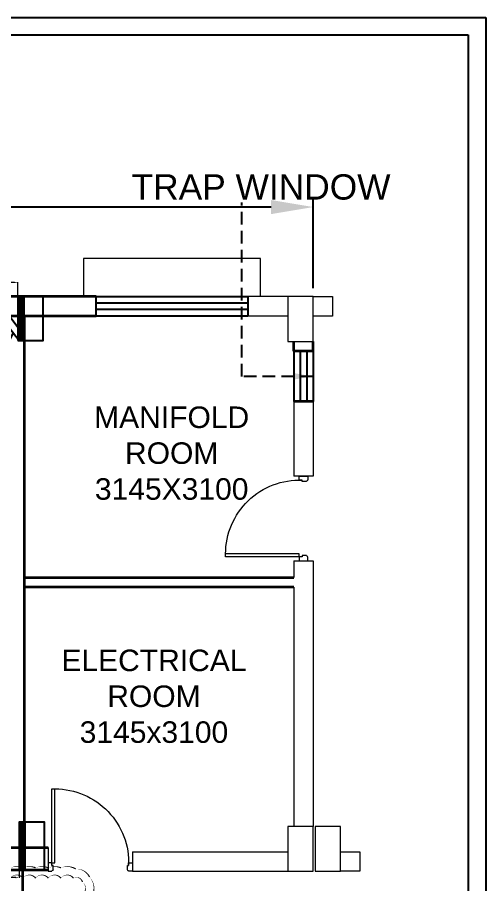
# Model space of a CAD drawing. Header units: millimetres. Extents: x 1327414 to 2139344, y -346496 to -91575.
# Drawn here: x 2118823 to 2124380, y -248326 to -238045 of the extents above; entities that cross this region are included whole.
import ezdxf
from ezdxf.enums import TextEntityAlignment as Align

# ---------------------------------------------------------------- set-up
doc = ezdxf.new("R2010")
doc.units = ezdxf.units.MM
doc.header["$LTSCALE"] = 600
doc.header["$MEASUREMENT"] = 0
doc.header["$PDMODE"] = 35
doc.linetypes.add('HIDDEN', pattern=[0.375, 0.25, -0.125])
for name, color, linetype in [('col', 5, 'Continuous'), ('Dimensions', 7, 'Continuous'), ('Lines', 7, 'Continuous'), ('LV.CC CEMARA', 66, 'Continuous'), ('TEXT', 6, 'Continuous'), ('wall', 1, 'Continuous'), ('Window', 4, 'Continuous')]:
    doc.layers.add(name, color=color, linetype=linetype)
for name, color, linetype, lineweight in [('D.F', 251, 'Continuous', 5), ('DIM', 7, 'Continuous', 0), ('DOOR', 144, 'Continuous', 13), ('P-Wall', 8, 'Continuous', 35)]:
    doc.layers.add(name, color=color, linetype=linetype, lineweight=lineweight)
doc.styles.add('ARIAL', font='arial.ttf')
doc.styles.add('ROMANS', font='romans.shx')
doc.styles.add('ROMANT', font='romant.shx')
doc.dimstyles.new('AEPL1', dxfattribs={"dimtxt": 100, "dimasz": 40, "dimexe": 1.25, "dimexo": 5, "dimtad": 0, "dimdec": 0, "dimtxsty": 'ROMANS', "dimcen": 2.5, "dimclrd": 250, "dimclre": 250, "dimclrt": 7, "dimadec": 0, "dimazin": 0, "dimtfac": 1, "dimtdec": 0, "dimtmove": 0, "dimatfit": 3, "dimfxl": 0, "dimlwd": 0, "dimlwe": 0, "dimarcsym": 0})
doc.dimstyles.get("Standard").update_dxf_attribs({"dimscale": 1.5, "dimtxt": 150, "dimasz": 150, "dimexe": 100, "dimexo": 100, "dimgap": 0.25, "dimtad": 0, "dimdec": 0, "dimzin": 0, "dimdsep": 46, "dimtxsty": 'ARIAL', "dimcen": 0.09, "dimdle": 100, "dimclrd": 7, "dimclre": 7, "dimclrt": 7, "dimadec": 0, "dimazin": 0, "dimtfac": 1, "dimtdec": 0, "dimtofl": 0, "dimtmove": 0, "dimatfit": 3, "dimfxl": 0, "dimtolj": 1, "dimtzin": 0, "dimarcsym": 0})

# ---------------------------------------------------------------- blocks, each defined once
blk = doc.blocks.new('W1800')
at = {"layer": 'wall', "color": 7}
for p, q in [((0, -58), (0, 173)), ((1800, 173), (1800, -58))]:
    blk.add_line(p, q, dxfattribs=at)
at = {"layer": 'Window'}
for p, q in [((0, 173), (1800, 173)), ((0, 98), (1800, 98)), ((1800, 18), (0, 18)), ((1800, -58), (0, -58))]:
    blk.add_line(p, q, dxfattribs=at)
blk = doc.blocks.new('A$C19B8274B')
at = {"layer": 'DOOR'}
blk.add_line((-45, 925), (-80, 925), dxfattribs=at)
at = {"layer": 'DOOR', "color": 8}
for p, q in [((-80, 50), (-80, 925)), ((-45, 50), (-45, 925)), ((-45, 50), (-80, 50)), ((-955, -50), (-955, -47.5)), ((-940, -35), (-942.5, -35)), ((-60, -35), (-57.5, -35)), ((-45, -50), (-45, -47.5))]:
    blk.add_line(p, q, dxfattribs=at)
for points in [[(-940, 15), (-955, 15), (-955, 50), (-1000, 50), (-1000, -50), (-955, -50)], [(-940, -35), (-940, 15)], [(-60, 15), (-45, 15), (-45, 50), (0, 50), (0, -50), (-45, -50)], [(-60, -35), (-60, 15)]]:
    blk.add_lwpolyline(points, dxfattribs=at)
for centre, radius, start, end in [((-80, 50), 875, 90, 182.29244), ((-955, -35), 12.5, 270, 0), ((-45, -35), 12.5, 180, 270)]:
    blk.add_arc(centre, radius, start, end, dxfattribs=at)
blk = doc.blocks.new('*D153')
at = {"layer": 'D.F', "color": 5, "lineweight": -2, "transparency": 16777216}
for p, q in [((2089059, -241256), (2089059, -240194)), ((2122334, -241256), (2122334, -240194)), ((2089559, -240294), (2102018, -240294)), ((2121834, -240294), (2109376, -240294))]:
    blk.add_line(p, q, dxfattribs=at)
at = {"layer": 'D.F', "color": 5, "transparency": 16777216}
for points in [[(2089559, -240211), (2089559, -240378), (2089059, -240294)], [(2121834, -240378), (2121834, -240211), (2122334, -240294)]]:
    blk.add_solid(points, dxfattribs=at)
at = {"layer": 'Defpoints', "color": 0, "transparency": 16777216}
for p in [(2089059, -240294), (2089059, -241356), (2122334, -241356)]:
    blk.add_point(p, dxfattribs=at)
at = {"layer": 'D.F', "color": 7, "transparency": 16777216, "insert": (2105697, -240294), "char_height": 750, "attachment_point": 5, "style": 'ROMANT'}
blk.add_mtext('\\A1;{\\H0.6667x;INFERTILITY CENTER}', dxfattribs=at)
blk = doc.blocks.new('*D157')
at = {"layer": 'Defpoints', "color": 0, "transparency": 16777216}
for p in [(2118829, -241187), (2115489, -241896), (2118829, -241876)]:
    blk.add_point(p, dxfattribs=at)
at = {"layer": 'DIM', "color": 250, "lineweight": 0, "transparency": 16777216}
for p, q in [((2115489, -241891), (2115489, -241186)), ((2115529, -241187), (2116982, -241187)), ((2118789, -241187), (2117336, -241187)), ((2118829, -241871), (2118829, -241186))]:
    blk.add_line(p, q, dxfattribs=at)
at = {"layer": 'DIM', "color": 250, "transparency": 16777216}
for points in [[(2115529, -241180), (2115529, -241194), (2115489, -241187)], [(2118789, -241194), (2118789, -241180), (2118829, -241187)]]:
    blk.add_solid(points, dxfattribs=at)
at = {"layer": 'DIM', "color": 7, "transparency": 16777216, "insert": (2117159, -241187), "char_height": 100, "attachment_point": 5, "style": 'ROMANS'}
blk.add_mtext('3340', dxfattribs=at)
blk = doc.blocks.new('*D172')
at = {"layer": 'Defpoints', "color": 0, "transparency": 16777216}
for p in [(2115509, -248151), (2118844, -248151), (2118844, -248243)]:
    blk.add_point(p, dxfattribs=at)
at = {"layer": 'Dimensions', "color": 250, "lineweight": 0, "transparency": 16777216}
for p, q in [((2115509, -248156), (2115509, -248245)), ((2118844, -248156), (2118844, -248245)), ((2115549, -248243), (2117000, -248243)), ((2118804, -248243), (2117353, -248243))]:
    blk.add_line(p, q, dxfattribs=at)
at = {"layer": 'Dimensions', "color": 250, "transparency": 16777216}
for points in [[(2115549, -248237), (2115549, -248250), (2115509, -248243)], [(2118804, -248250), (2118804, -248237), (2118844, -248243)]]:
    blk.add_solid(points, dxfattribs=at)
at = {"layer": 'Dimensions', "color": 7, "transparency": 16777216, "insert": (2117177, -248243), "char_height": 100, "attachment_point": 5, "style": 'ROMANS'}
blk.add_mtext('3335', dxfattribs=at)
blk = doc.blocks.new('CC CEMARA')
at = {"layer": 'LV.CC CEMARA', "linetype": 'ByBlock'}
for p, q in [((94.5, -242.4), (18.6, -67.1)), ((18.6, -67.1), (104.2, -230.6)), ((46.7, -104.5), (105.3, -34.9)), ((239.6, -66.6), (64.7, -12.2)), ((232.1, -75.7), (64.7, -12.2)), ((81.3, -159.1), (162.8, -62.4)), ((94.5, -242.4), (239.6, -66.6))]:
    blk.add_line(p, q, dxfattribs=at)
blk.add_lwpolyline([(110.8, 42.8), (66.4, 79.7), (-66.4, -79.7), (-22, -116.7)], close=True, dxfattribs=at)
blk.add_circle((133.5, -123.5), 32.9, dxfattribs=at)
blk.add_arc((131.6, -123.6), 66.7, 275.37023, 5.54124, dxfattribs=at)

msp = doc.modelspace()

# ---------------------------------------------------------------- hatches: boundary and pattern name
at = {"layer": 'DIM'}
h = msp.add_hatch(dxfattribs=at)
h.set_pattern_fill('ANSI38', color=256, scale=100)
h.set_pattern_definition([(45, (627001.993, -51292.912), (-8.83883476, 8.83883476), []), (135, (627001.993, -51292.912), (-26.51650429, 8.83883476), [31.25, -18.75])])
h.paths.add_polyline_path([(2118829.1, -241355.8), (2118829.1, -241875.8), (2118904.1, -241875.8), (2118904.1, -241585.8), (2118904.1, -241355.8)])
h = msp.add_hatch(dxfattribs=at)
h.set_pattern_fill('ANSI38', color=256, scale=100)
h.set_pattern_definition([(45, (627011.993, -51242.912), (-8.83883476, 8.83883476), []), (135, (627011.993, -51242.912), (-26.51650429, 8.83883476), [31.25, -18.75])])
h.paths.add_polyline_path([(2118844.1, -248115.8), (2118844.1, -248150.8), (2118910.3, -248150.8), (2118914.1, -247885.8), (2118914.1, -247585.8), (2118857, -247585.8), (2118844.1, -247585.8), (2118844.1, -247885.8)])

# ---------------------------------------------------------------- linework, layer by layer
for points in [[(2124380.5, -238045.4), (2124380.5, -266855.7), (2083807.4, -266855.7), (2083807.4, -238045.4)], [(2124171.8, -238254.1), (2124171.8, -266647.1), (2084016, -266647.1), (2084016, -238254.1)]]:
    msp.add_lwpolyline(points, close=True)
at = {"layer": 'col'}
for points in [[(2118829.1, -241875.8), (2118904.1, -241875.8), (2118904.1, -241355.8), (2118829.1, -241355.8)], [(2118829.1, -241875.8), (2119129.1, -241875.8), (2119129.1, -241355.8), (2118829.1, -241355.8)], [(2118844.1, -248150.8), (2119144.1, -248150.8), (2119144.1, -247583.8), (2118844.1, -247583.8)], [(2118844.1, -248150.8), (2118914.1, -248150.8), (2118914.1, -247585.8), (2118844.1, -247585.8)]]:
    msp.add_lwpolyline(points, close=True, dxfattribs=at)
at = {"layer": 'D.F'}
for p, q in [((2119759.4, -241355.8), (2119759.4, -241585.8)), ((2122034.1, -241355.8), (2121559.4, -241355.8)), ((2121559.4, -241355.8), (2121559.4, -241585.8)), ((2122334.1, -241355.8), (2122564.1, -241355.8)), ((2122564.1, -241355.8), (2122564.1, -241585.8)), ((2122034.1, -241585.8), (2121559.4, -241585.8)), ((2122564.1, -241585.8), (2122334.1, -241585.8)), ((2122104.1, -242600.8), (2122104.1, -243485.8)), ((2122334.1, -242600.8), (2122334.1, -243485.8)), ((2122334.1, -243485.8), (2122104.1, -243485.8)), ((2122104.1, -244485.8), (2122104.1, -244685.8)), ((2122104.1, -244485.8), (2122334.1, -244485.8)), ((2122334.1, -244485.8), (2122334.1, -247635.8)), ((2122104.1, -244800.8), (2122104.1, -247635.8)), ((2119189.1, -247885.8), (2119189.1, -248165.8)), ((2120189.1, -247935.8), (2122034.1, -247935.8)), ((2120189.1, -247935.8), (2120189.1, -248165.8)), ((2122659.1, -247935.8), (2122889.1, -247935.8)), ((2122889.1, -247935.8), (2122889.1, -248165.8)), ((2120189.1, -248165.8), (2122034.1, -248165.8)), ((2122889.1, -248165.8), (2122659.1, -248165.8))]:
    msp.add_line(p, q, dxfattribs=at)
msp.add_lwpolyline([(2121709.4, -241355.8), (2121709.4, -240905.8), (2119609.4, -240905.8), (2119609.4, -241355.8)], dxfattribs=at)
for points in [[(2122034.1, -241885.8), (2122334.1, -241885.8), (2122334.1, -241355.8), (2122034.1, -241355.8)], [(2122034.1, -248165.8), (2122334.1, -248165.8), (2122334.1, -247635.8), (2122034.1, -247635.8)], [(2122359.1, -248165.8), (2122659.1, -248165.8), (2122659.1, -247635.8), (2122359.1, -247635.8)]]:
    msp.add_lwpolyline(points, close=True, dxfattribs=at)
at = {"layer": 'DIM', "color": 5}
msp.add_lwpolyline([(2117867.5, -248456.2, 0, 15, -0.2280282), (2117876.1, -248288.5, 0, 15, -0.2252575), (2117917.5, -248179.7, 0, 15, -0.3265496), (2118139.9, -248126.7, 0, 15, -0.201399), (2118289.9, -248126.7, 0, 15, -0.201399), (2118439.9, -248126.7, 0, 15, -0.201399), (2118589.9, -248126.7, 0, 15, -0.201399), (2118739.9, -248126.7, 0, 15, -0.201399), (2118889.9, -248126.7, 0, 15, -0.201399), (2119039.9, -248126.7, 0, 15, -0.201399), (2119189.9, -248126.7, 0, 15, -0.201399), (2119339.9, -248126.7, 0, 15, -0.2405219), (2119515.7, -248139.9, 0, 15, -0.3035063), (2119680, -248236.4, 0, 15, -0.296164), (2119717.4, -248444.1, 0, 15, -0.201399)], format="xyseb", dxfattribs=at)
at = {"layer": 'DIM', "color": 1}
msp.add_lwpolyline([(2117989.9, -248456.2, 0, 15, -0.5), (2117989.9, -248306.2, 0, 15, -0.5), (2117989.9, -248249.1, 0, 15, -0.5), (2118139.9, -248249.1, 0, 15, -0.5), (2118289.9, -248249.1, 0, 15, -0.5), (2118439.9, -248249.1, 0, 15, -0.5), (2118589.9, -248249.1, 0, 15, -0.5), (2118739.9, -248249.1, 0, 15, -0.5), (2118889.9, -248249.1, 0, 15, -0.5), (2119039.9, -248249.1, 0, 15, -0.5), (2119189.9, -248249.1, 0, 15, -0.5), (2119339.9, -248249.1, 0, 15, -0.5), (2119489.9, -248249.1, 0, 15, -0.5), (2119595, -248294.1, 0, 15, -0.5), (2119595, -248444.1, 0, 15, -0.5)], format="xyseb", dxfattribs=at)
at = {"layer": 'P-Wall', "color": 8}
for p, q in [((2119759.4, -241355.8), (2108099.1, -241355.8)), ((2119759.4, -241585.8), (2108099.1, -241585.8))]:
    msp.add_line(p, q, dxfattribs=at)
at = {"layer": 'P-Wall', "color": 8, "linetype": 'Continuous'}
for p, q in [((2118904.1, -241585.8), (2118904.1, -247885.8)), ((2122104.1, -242000.8), (2122104.1, -241885.8)), ((2122334.1, -242000.8), (2122334.1, -241885.8)), ((2122104.1, -242000.8), (2122104.1, -241955.8)), ((2122334.1, -242000.8), (2122104.1, -242000.8)), ((2122334.1, -242000.8), (2122334.1, -241955.8)), ((2122334.1, -242600.8), (2122104.1, -242600.8)), ((2114094.1, -247885.8), (2119189.1, -247885.8)), ((2113589.1, -248150.8), (2119189.1, -248150.8))]:
    msp.add_line(p, q, dxfattribs=at)
at = {"layer": 'P-Wall'}
for p, q in [((2118904.1, -244685.8), (2122104.1, -244685.8)), ((2122104.1, -244800.8), (2118904.1, -244800.8)), ((2118889.1, -248561.8), (2118889.1, -248165.8))]:
    msp.add_line(p, q, dxfattribs=at)
at = {"layer": 'Window', "ltscale": 750}
for p, q in [((2122104.1, -242000.8), (2122104.1, -242600.8)), ((2122179.1, -242000.8), (2122179.1, -242600.8)), ((2122259.1, -242000.8), (2122259.1, -242600.8)), ((2122334.1, -242000.8), (2122334.1, -242600.8))]:
    msp.add_line(p, q, dxfattribs=at)

# ---------------------------------------------------------------- block references
at = {"layer": 'D.F'}
msp.add_blockref('W1800', (2119759.4, -241528.3), dxfattribs=at)
at = {"layer": 'D.F', "xscale": -1}
msp.add_blockref('A$C19B8274B', (2119189.1, -248115.8), dxfattribs=at)
at = {"layer": 'DOOR', "linetype": 'Continuous', "xscale": -1, "rotation": 89.99999999999967}
msp.add_blockref('A$C19B8274B', (2122219.1, -244485.8), dxfattribs=at)
at = {"layer": 'LV.CC CEMARA', "xscale": -1.500000000000001, "yscale": 1.5, "zscale": 1.5, "rotation": 357.2623958888427}
msp.add_blockref('CC CEMARA', (2118807.7, -241689.5), dxfattribs=at)

# ---------------------------------------------------------------- texts
at = {"layer": 'TEXT', "color": 8, "style": 'ARIAL'}
msp.add_text('TRAP WINDOW', height=300, dxfattribs=at).set_placement((2121715.2, -240295.5), align=Align.BOTTOM_CENTER)
at = {"layer": 'TEXT', "color": 8, "char_height": 255, "style": 'ARIAL'}
for s, insert, width, attachment_point in [('MANIFOLD ROOM\\P3145X3100', (2120654.5, -243212.5), 2493.817, 5), ('ELECTRICAL ROOM\\P3145x3100', (2120444.2, -245540.1), 2572.786, 2)]:
    msp.add_mtext(s, dxfattribs=dict(at, insert=insert, width=width, attachment_point=attachment_point))

# ---------------------------------------------------------------- dimensions: what is measured, and where the dimension line sits
at = {"layer": 'D.F'}
dim = msp.add_linear_dim(base=(2089059.1, -240294.2), p1=(2122334.1, -241355.8), p2=(2089059.1, -241355.8), angle=180, text='{\\H0.6667x;INFERTILITY CENTER}', dimstyle='Standard', override={"dimscale": 1, "dimtxt": 750, "dimasz": 500, "dimtxsty": 'ROMANT', "dimclrd": 5, "dimclre": 5, "dimclrt": 7}, dxfattribs=at)
dim.commit()
dim.dimension.update_dxf_attribs({"geometry": '*D153', "text_midpoint": (2105696.6, -240294.2), "dimtype": 161})
at = {"layer": 'DIM'}
dim = msp.add_linear_dim(base=(2118829.1, -241186.9), p1=(2115489.1, -241895.8), p2=(2118829.1, -241875.8), dimstyle='AEPL1', dxfattribs=at)
dim.commit()
dim.dimension.update_dxf_attribs({"geometry": '*D157', "text_midpoint": (2117159.1, -241186.9), "dimtype": 160})
at = {"layer": 'Dimensions'}
dim = msp.add_linear_dim(base=(2118844.1, -248243.4), p1=(2115509.1, -248150.8), p2=(2118844.1, -248150.8), dimstyle='AEPL1', dxfattribs=at)
dim.commit()
dim.dimension.update_dxf_attribs({"geometry": '*D172', "text_midpoint": (2117176.6, -248243.4)})

# ---------------------------------------------------------------- leaders
at = {"layer": 'Lines', "linetype": 'HIDDEN'}
msp.add_leader([(2122334.1, -242300.8), (2121485.9, -242300.8), (2121485.9, -240240.5)], dimstyle='Standard', override={"dimgap": 0.25, "dimtad": 0}, dxfattribs=at)

doc.saveas('drawing.dxf')
